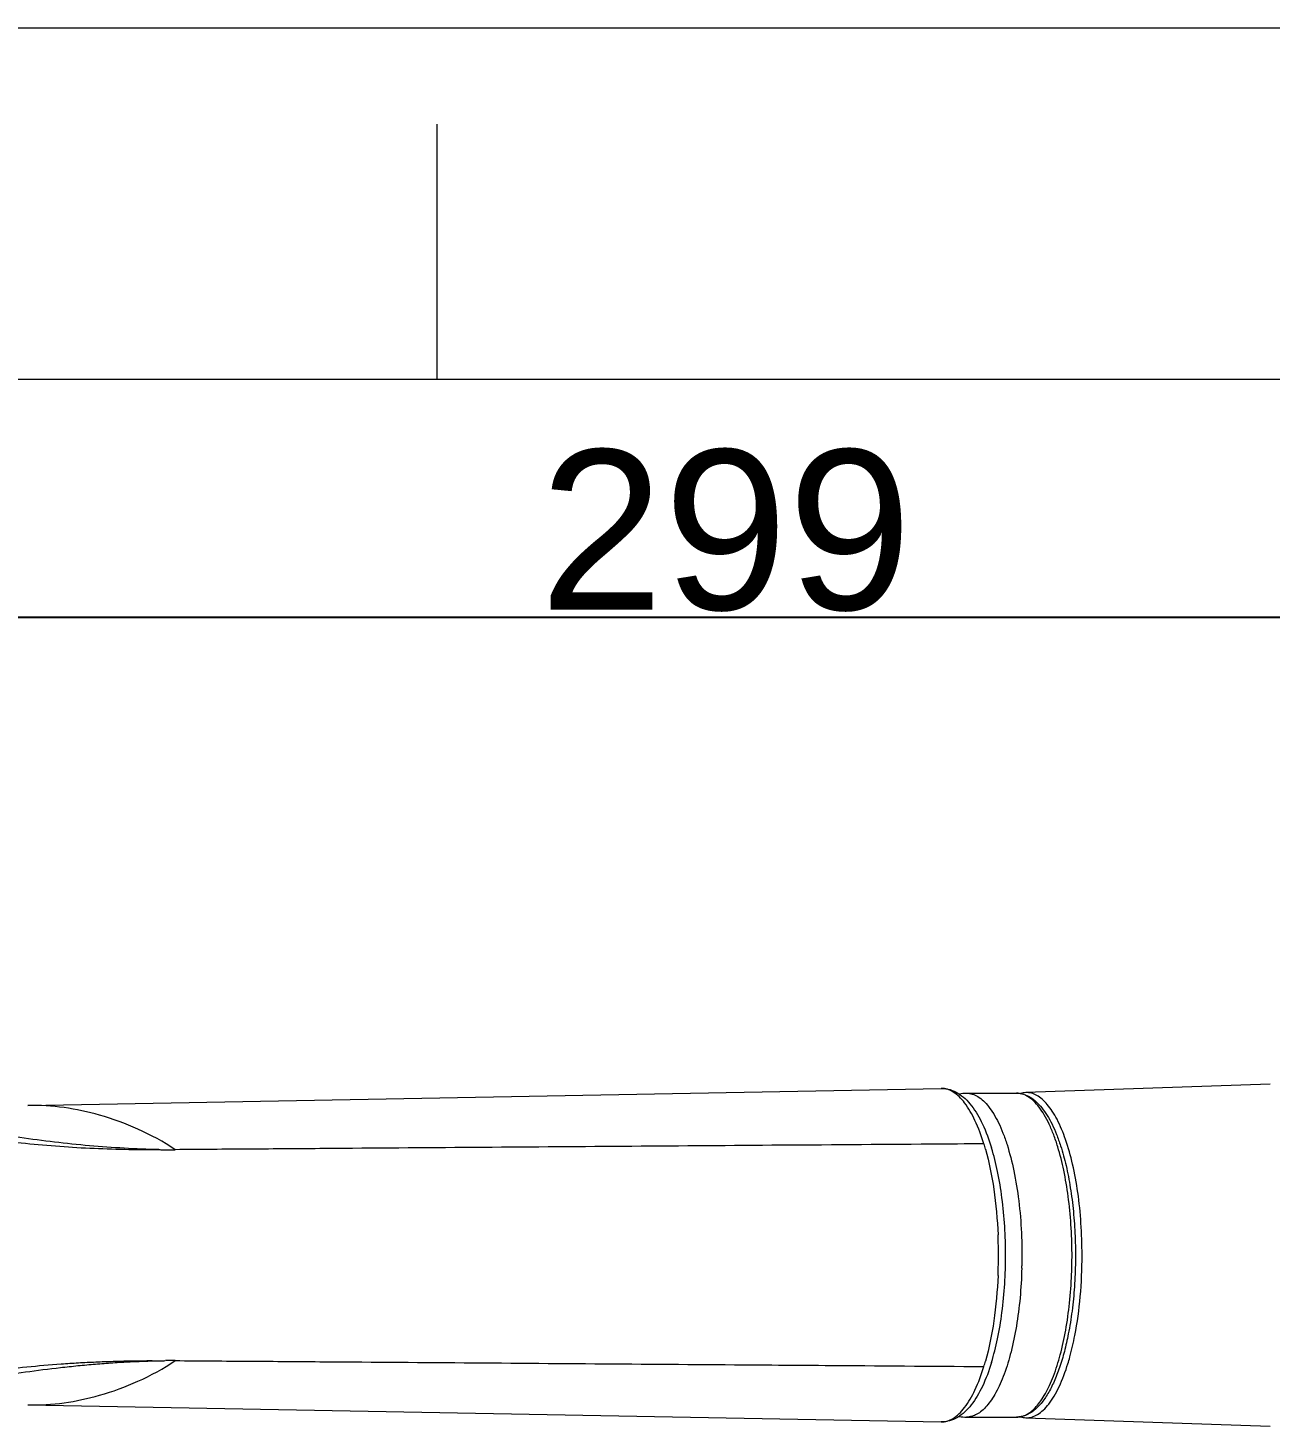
# Model space of a CAD drawing. Header units: millimetres. Extents: x 21205 to 22591, y -3891 to -2911.
# Drawn here: x 21859.9 to 21976.5, y -3041.8 to -2910.6 of the extents above; entities that cross this region are included whole.
import ezdxf

# ---------------------------------------------------------------- set-up
doc = ezdxf.new("R2010")
doc.units = ezdxf.units.MM
doc.header["$LTSCALE"] = 0.1
doc.layers.get('0').update_dxf_attribs({"lineweight": 13})
doc.layers.add('3', color=3, linetype='Continuous', lineweight=9)
doc.styles.get("Standard").update_dxf_attribs({"font": 'arial.ttf'})
doc.dimstyles.new('A4', dxfattribs={"dimtxt": 4, "dimasz": 3.5, "dimexe": 0.7, "dimexo": 0.625, "dimgap": 0.5, "dimtad": 1, "dimdec": 1, "dimdsep": 46, "dimtxsty": 'Standard', "dimcen": 2.5, "dimclrd": 5, "dimclre": 5, "dimclrt": 7, "dimadec": 3, "dimazin": 2, "dimtfac": 1, "dimtdec": 1, "dimtmove": 0, "dimatfit": 3, "dimfxl": 0, "dimarcsym": 0})

# ---------------------------------------------------------------- blocks, each defined once
blk = doc.blocks.new('*D119')
at = {"layer": '3', "color": 3, "lineweight": -2}
for p, q in [((21775.65, -3025.18), (21775.65, -2965.25)), ((22060.14, -2965.95), (21790.65, -2965.95)), ((22075.14, -3025.18), (22075.14, -2965.25))]:
    blk.add_line(p, q, dxfattribs=at)
at = {"layer": '3', "color": 3}
for points in [[(21790.65, -2963.45), (21790.65, -2968.45), (21775.65, -2965.95)], [(22060.14, -2963.45), (22060.14, -2968.45), (22075.14, -2965.95)]]:
    blk.add_solid(points, dxfattribs=at)
at = {"layer": 'Defpoints', "color": 0}
for p in [(21775.65, -2965.95), (21775.65, -3025.8), (22075.14, -3025.8)]:
    blk.add_point(p, dxfattribs=at)
at = {"layer": '3', "color": 7, "insert": (21925.4, -2957.8), "char_height": 20, "attachment_point": 5}
blk.add_mtext('{\\H0.75x;\\C3;299}', dxfattribs=at)

msp = doc.modelspace()

# ---------------------------------------------------------------- linework, layer by layer
at = {"color": 7, "linetype": 'Continuous'}
for p, q in [((21205.3, -2910.59), (22591.3, -2910.59)), ((21898.3, -2943.59), (21898.3, -2919.61)), ((22558.3, -2943.59), (21238.3, -2943.59)), ((21859.88, -3011.74), (21945.64, -3010.14)), ((21948.02, -3010.6), (21952.72, -3010.6)), ((21976.52, -3009.76), (21953.58, -3010.54)), ((21859.88, -3039.86), (21945.63, -3041.46)), ((21948.02, -3041), (21952.72, -3041)), ((21953.58, -3041.06), (21976.52, -3041.84))]:
    msp.add_line(p, q, dxfattribs=at)
for centre, radius, start, end in [((21945.66, -3011.98), 1.83, 90.0433, 90.7402), ((21948.03, -3013.78), 3.17, 90.163, 102.7159), ((21953.66, -3012.83), 2.29, 92.019, 104.5476), ((21928.19, -3021.91), 22.44, 15.686, 16.9989), ((21905.8, -3025.78), 45.21, 1.8162, 2.4001), ((21905.32, -3025.79), 45.69, 359.9929, 1.8154), ((21905.32, -3025.8), 45.69, 358.1707, 359.995), ((21913.77, -3025.8), 44.15, 357.6661, 0.0008), ((21913.55, -3025.8), 44.37, 359.9965, 0.1882), ((21905.8, -3025.81), 45.21, 357.5975, 358.1699), ((21909.1, -3025.81), 44.12, 358.4109, 358.6939), ((21872.96, -3152.01), 116.31, 89.6313, 90.0892), ((21927.86, -3029.59), 22.78, 342.9983, 344.2903), ((21948.02, -3037.86), 3.15, 257.2377, 269.9756), ((21953.66, -3038.77), 2.29, 255.4652, 267.9815)]:
    msp.add_arc(centre, radius, start, end, dxfattribs=at)
for points, knots in [([(21949.64, -3015.35), (21949.41, -3014.6), (21948.92, -3013.26), (21948.1, -3011.78), (21947.35, -3010.92), (21946.81, -3010.48), (21946.24, -3010.21), (21945.84, -3010.14), (21945.65, -3010.14)], [0, 0, 0, 0, 0.339915, 0.615822, 0.729886, 0.829573, 0.91799, 1, 1, 1, 1]), ([(21945.67, -3010.15), (21945.94, -3010.14), (21946.48, -3010.23), (21947.23, -3010.57), (21947.91, -3011.1), (21948.74, -3012.04), (21949.62, -3013.58), (21950.13, -3014.96), (21950.36, -3015.72)], [0, 0, 0, 0, 0.103734, 0.208957, 0.317314, 0.432364, 0.692348, 1, 1, 1, 1]), ([(21948.02, -3010.6), (21948.2, -3010.6), (21948.57, -3010.66), (21949.11, -3010.91), (21949.63, -3011.32), (21950.12, -3011.87), (21950.6, -3012.57), (21951.04, -3013.4), (21951.46, -3014.36), (21951.98, -3015.86), (21952.52, -3017.97), (21952.96, -3020.75), (21953.21, -3023.73), (21953.23, -3025.78), (21953.21, -3026.81)], [0, 0, 0, 0, 0.029833, 0.061876, 0.097856, 0.138874, 0.185499, 0.237924, 0.296083, 0.359715, 0.501646, 0.659421, 0.827566, 1, 1, 1, 1]), ([(21952.72, -3010.6), (21952.94, -3010.6), (21953.38, -3010.67), (21954.01, -3010.95), (21954.58, -3011.4), (21955.12, -3011.98), (21955.61, -3012.7), (21956.07, -3013.53), (21956.48, -3014.49), (21956.73, -3015.18), (21956.85, -3015.54)], [0, 0, 0, 0, 0.095694, 0.194056, 0.299206, 0.413813, 0.540342, 0.680055, 0.833357, 1, 1, 1, 1]), ([(21956.58, -3015.63), (21956.47, -3015.25), (21956.22, -3014.53), (21955.8, -3013.53), (21955.35, -3012.66), (21954.87, -3011.93), (21954.36, -3011.35), (21953.83, -3010.93), (21953.29, -3010.66), (21952.9, -3010.6), (21952.72, -3010.6)], [0, 0, 0, 0, 0.1775, 0.33976, 0.485965, 0.615833, 0.729836, 0.829515, 0.917932, 1, 1, 1, 1]), ([(21958.86, -3025.8), (21958.86, -3024.8), (21958.8, -3022.83), (21958.51, -3019.98), (21958.03, -3017.35), (21957.39, -3015.04), (21956.72, -3013.38), (21956.1, -3012.3), (21955.63, -3011.66), (21955.15, -3011.16), (21954.64, -3010.79), (21954.12, -3010.57), (21953.76, -3010.53), (21953.58, -3010.54)], [0, 0, 0, 0, 0.175304, 0.344591, 0.502176, 0.643051, 0.76333, 0.815057, 0.86109, 0.901687, 0.937503, 0.969692, 1, 1, 1, 1]), ([(21872.17, -3015.89), (21869.99, -3015.84), (21865.63, -3015.6), (21859.11, -3014.81), (21852.63, -3013.73), (21848.35, -3012.77), (21846.23, -3012.23)], [0, 0, 0, 0, 0.248998, 0.49918, 0.749679, 1, 1, 1, 1]), ([(21873.71, -3015.9), (21872.6, -3015.16), (21870.29, -3013.9), (21865.71, -3012.22), (21862.14, -3011.7), (21859.88, -3011.74)], [0, 0, 0, 0, 0.27357, 0.535559, 1, 1, 1, 1]), ([(21846.42, -3013.1), (21848.54, -3013.6), (21852.79, -3014.45), (21858.16, -3015.17), (21862.46, -3015.57), (21866.77, -3015.83), (21870.01, -3015.9), (21872.17, -3015.89)], [0, 0, 0, 0, 0.250962, 0.500862, 0.625604, 0.750256, 1, 1, 1, 1]), ([(21872.17, -3015.89), (21872.3, -3015.9), (21872.62, -3015.9), (21873.13, -3015.9), (21873.51, -3015.9), (21873.71, -3015.9)], [0, 0, 0, 0, 0.25087, 0.625203, 1, 1, 1, 1]), ([(21929.72, -3015.49), (21920.39, -3015.56), (21906.39, -3015.66), (21890.05, -3015.78), (21881.88, -3015.84), (21877.21, -3015.87), (21874.87, -3015.89), (21873.71, -3015.9)], [0, 0, 0, 0, 0.49991, 0.749927, 0.874936, 0.937461, 1, 1, 1, 1]), ([(21949.64, -3015.35), (21947.99, -3015.36), (21941.35, -3015.41), (21934.71, -3015.46), (21929.72, -3015.49)], [0, 0, 0, 0, 0.249235, 1, 1, 1, 1]), ([(21949.79, -3015.84), (21950.14, -3017.08), (21950.67, -3019.75), (21950.91, -3022.46), (21950.97, -3023.89)], [0, 0, 0, 0, 0.473657, 1, 1, 1, 1]), ([(21950.36, -3035.88), (21950.58, -3035.15), (21950.97, -3033.59), (21951.53, -3030.23), (21951.79, -3025.8), (21951.53, -3021.37), (21950.97, -3018.01), (21950.59, -3016.46), (21950.36, -3015.72)], [0, 0, 0, 0, 0.112752, 0.235806, 0.499994, 0.764185, 0.887243, 1, 1, 1, 1]), ([(21957.92, -3025.65), (21957.91, -3024.74), (21957.85, -3022.95), (21957.6, -3020.33), (21957.19, -3017.9), (21956.81, -3016.35), (21956.58, -3015.63)], [0, 0, 0, 0, 0.269397, 0.530648, 0.776388, 1, 1, 1, 1]), ([(21956.85, -3015.54), (21957.04, -3016.15), (21957.4, -3017.45), (21957.79, -3019.51), (21958.07, -3021.73), (21958.23, -3024.04), (21958.26, -3026.4), (21958.17, -3028.74), (21957.95, -3031.01), (21957.71, -3032.48), (21957.57, -3033.2)], [0, 0, 0, 0, 0.10838, 0.226646, 0.352544, 0.483457, 0.616554, 0.748913, 0.877642, 1, 1, 1, 1]), ([(21958.19, -3033.33), (21958.42, -3032.13), (21958.76, -3029.62), (21958.86, -3027.1), (21958.86, -3025.8)], [0, 0, 0, 0, 0.485031, 1, 1, 1, 1]), ([(21953.2, -3027.03), (21953.18, -3027.96), (21953.07, -3029.78), (21952.74, -3032.4), (21952.25, -3034.8), (21951.71, -3036.6), (21951.2, -3037.86), (21950.8, -3038.67), (21950.38, -3039.37), (21949.94, -3039.95), (21949.48, -3040.41), (21949.01, -3040.75), (21948.52, -3040.95), (21948.18, -3041), (21948.02, -3041)], [0, 0, 0, 0, 0.176947, 0.346145, 0.502638, 0.642113, 0.704433, 0.761407, 0.812895, 0.858942, 0.899831, 0.936179, 0.969049, 1, 1, 1, 1]), ([(21950.97, -3027.71), (21950.91, -3029.14), (21950.67, -3031.85), (21950.14, -3034.52), (21949.79, -3035.76)], [0, 0, 0, 0, 0.526355, 1, 1, 1, 1]), ([(21952.72, -3041), (21952.88, -3041), (21953.21, -3040.96), (21953.68, -3040.76), (21954.15, -3040.44), (21954.59, -3040), (21955.02, -3039.45), (21955.44, -3038.78), (21955.83, -3038.02), (21956.33, -3036.81), (21956.87, -3035.08), (21957.37, -3032.78), (21957.72, -3030.26), (21957.84, -3028.5), (21957.88, -3027.6)], [0, 0, 0, 0, 0.031289, 0.064425, 0.100925, 0.141837, 0.187791, 0.239087, 0.295795, 0.357809, 0.496672, 0.652783, 0.822124, 1, 1, 1, 1]), ([(21957.57, -3033.2), (21957.47, -3033.75), (21957.23, -3034.81), (21956.78, -3036.31), (21956.28, -3037.63), (21955.7, -3038.77), (21955.07, -3039.7), (21954.37, -3040.41), (21953.7, -3040.81), (21953.14, -3040.97), (21952.86, -3041), (21952.72, -3041)], [0, 0, 0, 0, 0.173338, 0.333399, 0.47858, 0.608058, 0.722118, 0.822684, 0.913505, 0.956855, 1, 1, 1, 1]), ([(21957.53, -3035.99), (21957.6, -3035.78), (21957.85, -3034.9), (21958.05, -3034.01), (21958.19, -3033.33)], [0, 0, 0, 0, 0.2377, 1, 1, 1, 1]), ([(21846.68, -3039.26), (21848.82, -3038.73), (21852.04, -3038.02), (21856.38, -3037.24), (21859.65, -3036.75), (21862.38, -3036.41), (21864.57, -3036.17), (21866.21, -3036.02), (21867.85, -3035.89), (21869.21, -3035.81), (21870.31, -3035.77), (21870.99, -3035.74), (21871.53, -3035.73), (21871.94, -3035.73), (21872.35, -3035.72), (21872.63, -3035.71), (21872.76, -3035.7)], [0, 0, 0, 0, 0.250376, 0.37563, 0.500898, 0.626084, 0.688629, 0.751071, 0.813443, 0.875711, 0.906801, 0.93787, 0.953376, 0.968821, 0.98432, 1, 1, 1, 1]), ([(21846.87, -3038.4), (21847.94, -3038.15), (21850.07, -3037.7), (21853.29, -3037.12), (21856.52, -3036.65), (21859.76, -3036.27), (21862.46, -3036.04), (21864.62, -3035.9), (21866.25, -3035.82), (21867.6, -3035.77), (21868.69, -3035.74), (21869.5, -3035.72), (21870.18, -3035.71), (21870.72, -3035.71), (21871.27, -3035.7), (21871.81, -3035.71), (21872.35, -3035.71), (21872.63, -3035.72), (21872.76, -3035.7)], [0, 0, 0, 0, 0.125545, 0.250848, 0.375909, 0.500756, 0.625444, 0.687782, 0.750132, 0.812517, 0.843719, 0.874943, 0.906152, 0.921742, 0.937401, 0.968566, 0.984174, 1, 1, 1, 1]), ([(21859.88, -3039.86), (21862.14, -3039.91), (21865.71, -3039.38), (21870.29, -3037.71), (21872.6, -3036.44), (21873.71, -3035.7)], [0, 0, 0, 0, 0.464444, 0.726431, 1, 1, 1, 1]), ([(21873.71, -3035.7), (21874.87, -3035.71), (21877.21, -3035.73), (21881.88, -3035.76), (21890.05, -3035.82), (21906.39, -3035.94), (21920.39, -3036.04), (21929.72, -3036.11)], [0, 0, 0, 0, 0.06254, 0.125064, 0.250074, 0.500091, 1, 1, 1, 1]), ([(21929.72, -3036.11), (21931.39, -3036.12), (21938.03, -3036.17), (21944.67, -3036.22), (21949.64, -3036.25)], [0, 0, 0, 0, 0.251076, 1, 1, 1, 1]), ([(21950.36, -3035.88), (21950.12, -3036.65), (21949.61, -3038.04), (21948.72, -3039.59), (21947.88, -3040.53), (21947.2, -3041.05), (21946.43, -3041.39), (21945.89, -3041.46), (21945.62, -3041.46)], [0, 0, 0, 0, 0.307888, 0.567675, 0.682576, 0.790887, 0.896126, 1, 1, 1, 1]), ([(21945.63, -3041.46), (21945.82, -3041.46), (21946.22, -3041.4), (21946.79, -3041.13), (21947.34, -3040.69), (21948.09, -3039.84), (21948.92, -3038.35), (21949.41, -3037.01), (21949.64, -3036.25)], [0, 0, 0, 0, 0.082034, 0.170312, 0.269817, 0.383739, 0.659641, 1, 1, 1, 1]), ([(21953.58, -3041.06), (21953.77, -3041.07), (21954.16, -3041.02), (21954.72, -3040.77), (21955.26, -3040.34), (21955.78, -3039.76), (21956.28, -3039.02), (21956.92, -3037.77), (21957.31, -3036.73), (21957.53, -3035.99)], [0, 0, 0, 0, 0.082072, 0.170053, 0.269209, 0.382826, 0.512599, 0.659028, 1, 1, 1, 1])]:
    msp.add_open_spline(points, degree=3, knots=knots, dxfattribs=at)

# ---------------------------------------------------------------- dimensions: what is measured, and where the dimension line sits
at = {"layer": '3'}
dim = msp.add_linear_dim(base=(21775.65, -2965.95), p1=(22075.14, -3025.8), p2=(21775.65, -3025.8), text='{\\H0.75x;\\C3;<>}', dimstyle='A4', override={"dimtxt": 20, "dimasz": 15, "dimdec": 0, "dimclrd": 3, "dimclre": 3, "dimfxl": 0.18, "dimarcsym": 1}, dxfattribs=at)
dim.commit()
dim.dimension.update_dxf_attribs({"geometry": '*D119', "text_midpoint": (21925.4, -2965.95), "dimtype": 160})

doc.saveas('drawing.dxf')
